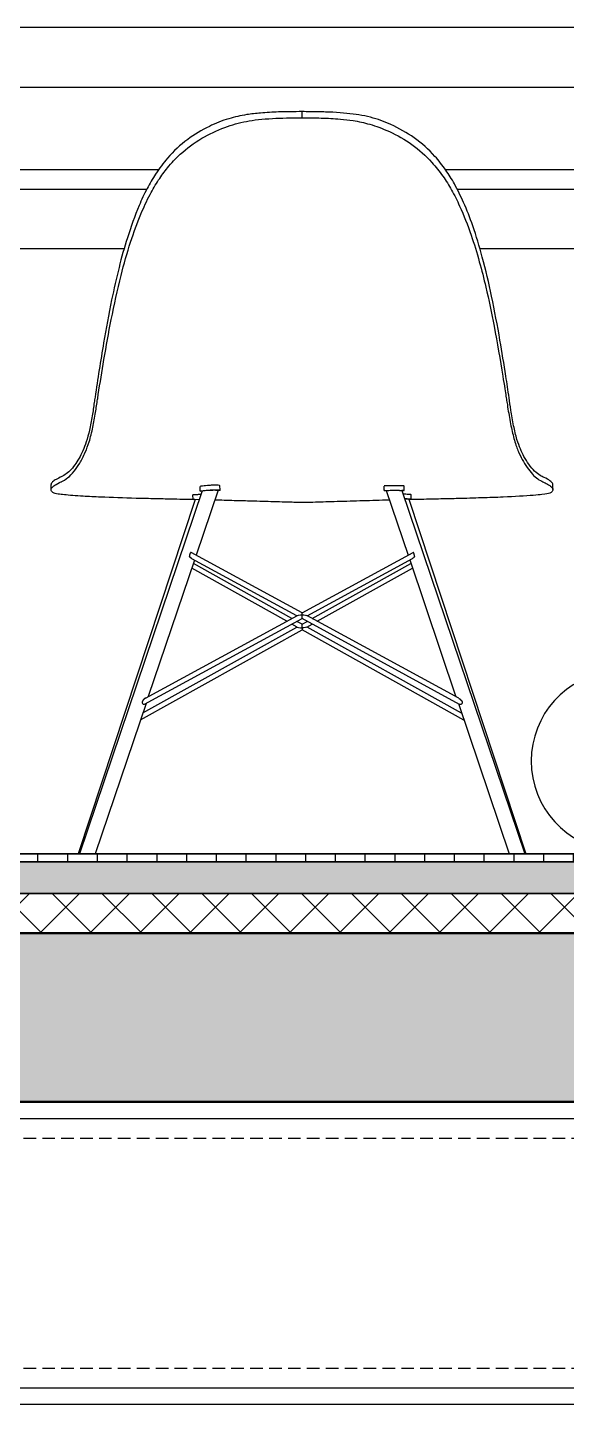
# Model space of a CAD drawing. Header units: millimetres. Extents: x 0 to 18896, y 0 to 22137.
# Drawn here: x 14232 to 14775, y 16255 to 17643 of the extents above; entities that cross this region are included whole.
import ezdxf

# ---------------------------------------------------------------- set-up
doc = ezdxf.new("R2010")
doc.units = ezdxf.units.MM
doc.linetypes.add('DASHED', pattern=[19.05, 12.7, -6.35])
for name, color, linetype in [('Background_0', 7, 'Continuous'), ('Boundary_Floor_ Ceramic Tiles', 7, 'Continuous'), ('Boundary_Insulation_ Extruded Polystyrene', 42, 'Continuous'), ('Boundary_Screed', 7, 'Continuous'), ('Fill_Concrete_ Reinforced', 85, 'Continuous'), ('Fill_Floor_ Ceramic Tiles', 251, 'Continuous'), ('Fill_Insulation_ Extruded Polystyrene', 42, 'Continuous'), ('Fill_Screed', 251, 'Continuous')]:
    doc.layers.add(name, color=color, linetype=linetype)
for name, color, linetype, lineweight in [('Background_Concrete_ Reinforced', 7, 'Continuous', 9), ('Background_Floor_ Ceramic Tiles', 7, 'Continuous', 9), ('Background_Insulation_ Extruded Polystyrene', 7, 'Continuous', 9), ('Background_Screed', 7, 'Continuous', 9), ('Boundary_Concrete_ Reinforced', 99, 'Continuous', 50)]:
    doc.layers.add(name, color=color, linetype=linetype, lineweight=lineweight)
doc.layers.add('BIM_ROOM_LINES', color=7, linetype='Continuous', plot=False)

# ---------------------------------------------------------------- blocks, each defined once
blk = doc.blocks.new('Section Plane (1)__section__MainBuilding.dwg__param__0%7Cnone', base_point=(21562.4, -14674.7))
at = {"layer": 'Fill_Concrete_ Reinforced', "extrusion": (4.08328e-31, -1.88221e-28, -1)}
h = blk.add_hatch(dxfattribs=at)
h.set_pattern_fill('CONCRETE1', color=256, scale=10, angle=15, style=0)
h.set_pattern_definition([(15, (-21562.4, -14674.7), (143.684, 248.8682), [25.4, -177.8]), (105, (-21562.4, -14674.7), (-248.8682, 143.684), [25.4, -177.8]), (150, (-21537.87, -14668.13), (-196.2761, -52.592), [35.921, -251.4472]), (15, (-21567.45, -14557.73), (143.684, 248.8682), [25.4, -177.8]), (60, (-21551.9, -14566.71), (-52.592, 196.2761), [17.9605, -269.4077]), (150, (-21551.9, -14566.71), (-196.2761, -52.592), [17.9605, -269.4077]), (15, (-21507, -14488.94), (143.684, 248.8682), [35.921, -167.279]), (60, (-21507, -14488.94), (-52.592, 196.2761), [25.4, -261.9682]), (150, (-21472.3, -14479.64), (-196.2761, -52.592), [25.4, -261.9682]), (105, (-21440.6, -14589.48), (-248.8682, 143.684), [25.4, -177.8]), (60, (-21440.61, -14589.48), (-52.592, 196.2761), [17.9605, -269.4077]), (150, (-21431.63, -14573.93), (-196.2761, -52.592), [17.9605, -269.4077]), (15, (-21551.01, -14619.07), (143.684, 248.8682), [12.7, -170.18]), (15, (-21416.95, -14530.55), (143.684, 248.8682), [12.7, -170.18]), (105, (-21484.86, -14522.45), (-248.8682, 143.684), [12.7, -170.18]), (150, (-21430.75, -14626.28), (-196.2761, -52.592), [17.9605, -269.4077]), (150, (-21552.77, -14514.35), (-196.2761, -52.592), [17.9605, -269.4077]), (60, (-21487.65, -14585.65), (-52.592, 196.2761), [17.9605, -269.4077]), (105, (-21501.5, -14632.1), (-248.8682, 143.684), [3.175, -200.025]), (105, (-21514.5, -14546.83), (-248.8682, 143.684), [3.175, -200.025]), (105, (-21431.53, -14488.44), (-248.8682, 143.684), [3.175, -200.025]), (105, (-21400.52, -14591.89), (-248.8682, 143.684), [3.175, -200.025])])
h.paths.add_polyline_path([(-21382.4, -1924.7), (-6434.4, -1924.7), (-6434.4, -1754.7), (-21242.4, -1754.7), (-21382.4, -1754.7)])
at = {"layer": 'Fill_Floor_ Ceramic Tiles', "extrusion": (-3.37819e-32, -4.48506e-26, -1)}
h = blk.add_hatch(dxfattribs=at)
h.set_pattern_fill('_USER', color=256, scale=30, angle=90, style=0, pattern_type=0)
h.set_pattern_definition([(90, (-21562.4, -14674.708), (-30, -1e-13), [])])
h.paths.add_polyline_path([(-6434.4, -1674.7), (-21242.4, -1674.7), (-21242.4, -1682.7), (-6434.4, -1682.7)])
at = {"layer": 'Fill_Insulation_ Extruded Polystyrene', "extrusion": (-3.37819e-32, -3.28422e-27, -1)}
h = blk.add_hatch(dxfattribs=at)
h.set_pattern_fill('INSULATION', color=256, scale=10, style=0)
h.set_pattern_definition([(45, (-21562.4, -14674.71), (-25.14472, 25.14472), []), (135, (-21562.4, -14674.71), (-25.14472, -25.14472), [])])
h.paths.add_polyline_path([(-6434.4, -1714.7), (-21242.4, -1714.7), (-21242.4, -1754.7), (-6434.4, -1754.7)])
at = {"layer": 'Fill_Screed', "extrusion": (-3.37819e-32, -2.71274e-27, -1)}
h = blk.add_hatch(dxfattribs=at)
h.set_pattern_fill('SCREED', color=256, scale=10, angle=15, style=0)
h.set_pattern_definition([(15, (-21562.4, -14674.71), (457.8203, 254.15265), [-63.5, 0, -190.5, 0]), (15, (-21564.04, -14668.57), (457.8203, 254.15265), [-25.4, 0, -88.9, 0, -45.72, 0, -190.5, 0]), (15, (-21565.69, -14662.44), (457.8203, 254.15265), [-12.7, 0, -63.5, 0, -63.5, 0, -139.7, 0, -45.72, 0]), (15, (-21567.33, -14656.31), (457.8203, 254.15265), [-45.72, 0, -203.2, 0]), (15, (-21568.97, -14650.17), (457.8203, 254.15265), [-152.4, 0, -152.4, 0]), (15, (-21570.62, -14644.04), (457.8203, 254.15265), [-215.9, 0]), (15, (-21572.26, -14637.91), (457.8203, 254.15265), [-63.5, 0, -279.4, 0]), (15, (-21573.9, -14631.77), (457.8203, 254.15265), [-88.9, 0, -50.8, 0]), (15, (-21575.55, -14625.64), (457.8203, 254.15265), [-127, 0]), (15, (-21578.84, -14613.37), (457.8203, 254.15265), [-17.78, 0, -190.5, 0, -114.3, 0]), (15, (-21580.48, -14607.24), (457.8203, 254.15265), [-25.4, 0, -2.54, 0, -63.5, 0]), (15, (-21582.12, -14601.1), (457.8203, 254.15265), [-12.7, 0, -165.1, 0, -190.5, 0]), (15, (-21583.77, -14594.97), (457.8203, 254.15265), [-127, 0]), (15, (-21585.41, -14588.84), (457.8203, 254.15265), [-63.5, 0, -266.7, 0]), (15, (-21588.7, -14576.57), (457.8203, 254.15265), [-304.8, 0]), (15, (-21590.34, -14570.44), (457.8203, 254.15265), [-63.5, 0, -5.08, 0, -88.9, 0]), (15, (-21591.98, -14564.3), (457.8203, 254.15265), [-17.78, 0, -127, 0, -50.8, 0, -88.9, 0, -101.6, 0]), (15, (-21593.63, -14558.17), (457.8203, 254.15265), [-38.1, 0, -50.8, 0, -127, 0, -5.08, 0, -63.5, 0]), (15, (-21595.27, -14552.04), (457.8203, 254.15265), [-127, 0])])
h.paths.add_polyline_path([(-6434.4, -1682.7), (-21242.4, -1682.7), (-21242.4, -1714.7), (-6434.4, -1714.7)])
at = {"linetype": 'DASHED'}
for p, q in [((17343, -932.7), (17343, -926.5)), ((14871.4, -1961.3), (20982.4, -1961.3)), ((14871.4, -2193.1), (20982.4, -2193.1))]:
    blk.add_line(p, q, dxfattribs=at)
blk.add_line((2834.4, -1674.7), (21730.4, -1674.7))
blk.add_line((2834.4, -1674.7), (21730.4, -1674.7))
at = {"layer": 'Background_0'}
for p, q in [((18059.3, -841.7), (16690.4, -841.7)), ((16690.4, -901.7), (19430.4, -901.7)), ((16687.4, -984.7), (17198.5, -984.7)), ((17487.4, -984.7), (17998.5, -984.7)), ((16699.5, -1004.7), (17186.4, -1004.7)), ((17499.5, -1004.7), (17986.4, -1004.7)), ((17163.6, -1064.7), (16722.4, -1064.7)), ((17963.6, -1064.7), (17522.4, -1064.7)), ((17089.9, -1307.5), (17089.9, -1302.5)), ((17240.4, -1308.9), (17240.2, -1304.5)), ((17260.3, -1308), (17260.1, -1303.4)), ((17425.8, -1308.4), (17425.8, -1303.9)), ((17445.8, -1308.4), (17445.8, -1303.9)), ((17596, -1307.5), (17596, -1302.5)), ((17235.1, -1317.3), (17117.2, -1674.7)), ((17242.3, -1308.8), (17118.5, -1674.7)), ((17233.1, -1317.4), (17232.9, -1312.9)), ((17233.1, -1317.4), (17239.5, -1317.1)), ((17235.1, -1317.3), (17235.1, -1317.3)), ((17258.4, -1308.2), (17236.2, -1373.7)), ((17427.9, -1308.5), (17450, -1373.6)), ((17443.7, -1308.4), (17567.6, -1674.7)), ((17450.8, -1317), (17568.7, -1674.7)), ((17452.9, -1316.9), (17452.9, -1312.4)), ((17343, -1431.8), (17231.2, -1371)), ((17343, -1431.8), (17455, -1370.9)), ((17234.6, -1378.5), (17188, -1516.1)), ((17327.5, -1440.2), (17231.8, -1386.8)), ((17337.7, -1434.7), (17232, -1377.2)), ((17332.7, -1437.4), (17233.4, -1382)), ((17348.2, -1434.7), (17454.2, -1377)), ((17353.2, -1437.4), (17452.7, -1381.9)), ((17358.4, -1440.2), (17454.4, -1386.7)), ((17451.6, -1378.4), (17498.2, -1516.3)), ((17184.3, -1523.8), (17343, -1437.5)), ((17185.1, -1517.7), (17338.3, -1434.4)), ((17338.2, -1446.1), (17332.7, -1443.1)), ((17343, -1443.1), (17337.9, -1440.3)), ((17343, -1434.7), (17343, -1433.8)), ((17501.9, -1524), (17343, -1437.5)), ((17343, -1443.1), (17348, -1440.3)), ((17343, -1445.7), (17343, -1443.1)), ((17501.1, -1517.8), (17347.7, -1434.4)), ((17347.8, -1446.1), (17353.2, -1443.1)), ((17180.1, -1539.6), (17343, -1448.8)), ((17182.4, -1532.6), (17337.8, -1446)), ((17343, -1446.7), (17343, -1445.7)), ((17343, -1446.7), (17343, -1448.8)), ((17506.2, -1539.8), (17343, -1448.8)), ((17503.8, -1532.7), (17348.1, -1446)), ((17185.7, -1523.1), (17134.4, -1674.7)), ((17500.6, -1523.2), (17551.8, -1674.7)), ((14871.4, -1941.4), (20982.4, -1941.4)), ((14871.4, -2213), (20982.4, -2213)), ((20982.4, -2229.7), (14871.4, -2229.7))]:
    blk.add_line(p, q, dxfattribs=at)
for centre, radius, start, end in [((17257.2, -1319.5), 16.4, 80.6382, 91.8221), ((17433.3, -1447.3, 0), 143.7, 89.0027, 92.9917), ((17664.7, -1581.1), 90.7, 100.7166, 79.2834), ((17183.6, -1521.9), 2.01, 195.6774, 242.7041), ((17183.6, -1522.3), 1.63, 236.4682, 296.1677)]:
    blk.add_arc(centre, radius, start, end, dxfattribs=at)
at = {"layer": 'Background_0', "extrusion": (0, 0, -1)}
for centre, radius, start, end in [((-17446.9, -1365.7), 13.5, 223.916, 237.2651), ((-17502.6, -1522.1), 1.99, 195.5709, 243.4486)]:
    blk.add_arc(centre, radius, start, end, dxfattribs=at)
at = {"layer": 'Background_0', "extrusion": (3.62361e-13, 1.61719e-14, -1)}
for start_param, end_param in [(0.002953, 3.141584), (5.674171, 6.283177), (6.283177, 6.286139), (3.144546, 3.804795), (3.141584, 3.144546)]:
    blk.add_ellipse((17250.4, -1308.5), major_axis=(-9.99, -0.45), ratio=0.069694, start_param=start_param, end_param=end_param, dxfattribs=at)
at = {"layer": 'Background_0', "extrusion": (0, 0, -1)}
for centre, major_axis, ratio, start_param, end_param in [((17250.4, -1308.5), (-8.01, -0.3), 0.068313, 0.024145, 0.668976), ((17250.4, -1308.5), (-8.01, -0.3), 0.068313, 0.668976, 2.309457), ((17250.4, -1308.5), (-8.01, -0.3), 0.068313, 8.592642, 9.449264), ((17442.9, -1316.9), (10, 0), 0.044485, 5.081654, 6.283185), ((17442.9, -1316.9), (10, 0), 0.044485, 0, 0.645933), ((17343, -1446), (-4.96, 0), 0.150863, 4.364201, 4.712389), ((17343, -1446), (-4.96, 0), 0.150863, 3.406298, 4.364201)]:
    blk.add_ellipse(centre, major_axis=major_axis, ratio=ratio, start_param=start_param, end_param=end_param, dxfattribs=at)
at = {"layer": 'Background_0', "extrusion": (-1.81899e-13, 3.61657e-19, -1)}
for start_param, end_param in [(6.283185, 7.853825), (5.617433, 6.283185), (1.570639, 3.141592), (3.141592, 3.790223)]:
    blk.add_ellipse((17435.8, -1308.4), major_axis=(-10, 0), ratio=0.02531, start_param=start_param, end_param=end_param, dxfattribs=at)
at = {"layer": 'Background_0', "extrusion": (1.90744e-15, 5.52166e-18, -1)}
for start_param, end_param in [(3.145516, 3.990811), (3.990811, 5.491922), (5.491922, 6.275773)]:
    blk.add_ellipse((17435.8, -1308.4), major_axis=(7.91, 0.02), ratio=0.025509, start_param=start_param, end_param=end_param, dxfattribs=at)
at = {"layer": 'Background_0', "extrusion": (-3.27026e-13, 1.6673e-15, -1)}
for start_param, end_param in [(5.191739, 5.433654), (5.433654, 6.267698)]:
    blk.add_ellipse((17442.9, -1316.9), major_axis=(7.91, -0.04), ratio=0.044833, start_param=start_param, end_param=end_param, dxfattribs=at)
at = {"layer": 'Background_0', "extrusion": (-3.67063e-13, 4.42831e-18, -1)}
for start_param, end_param in [(0.326861, 1.222532), (1.222532, 1.57072)]:
    blk.add_ellipse((17343, -1434.7), major_axis=(-4.96, 0), ratio=0.184074, start_param=start_param, end_param=end_param, dxfattribs=at)
at = {"layer": 'Background_0', "extrusion": (3.67063e-13, -4.42831e-18, -1)}
for start_param, end_param in [(4.712313, 5.0605), (5.0605, 5.956324)]:
    blk.add_ellipse((17343, -1434.7), major_axis=(4.96, 0), ratio=0.184074, start_param=start_param, end_param=end_param, dxfattribs=at)
at = {"layer": 'Background_0'}
for start_param, end_param in [(0.264708, 1.222609), (1.222609, 1.570796)]:
    blk.add_ellipse((17343, -1446), major_axis=(-4.96, 0), ratio=0.150863, start_param=start_param, end_param=end_param, dxfattribs=at)
for points, degree, knots in [([(17343, -926.5), (17335.1, -926.5), (17327.2, -926.6), (17313.2, -927), (17307.1, -927.4), (17296.5, -928.3), (17291.9, -928.8), (17281.1, -930.5), (17275.1, -931.8), (17265.7, -934.6), (17262.4, -935.7), (17255.9, -938.3), (17252.6, -939.8), (17241.8, -945.1), (17234.5, -949.5), (17220.2, -960.1), (17213.5, -966.4), (17203, -978.4), (17199.1, -983.7), (17192.3, -994.1), (17189.4, -999), (17183.9, -1009.6), (17181.2, -1015.3), (17174.3, -1031.6), (17170.4, -1042.6), (17163.8, -1063.6), (17161, -1073.5), (17155.8, -1094.3), (17153.3, -1105.3), (17148.1, -1130.6), (17145.4, -1145.2), (17139.9, -1177.6), (17137, -1196.1), (17134, -1216.1), (17133.8, -1218), (17132.8, -1224.3), (17132.2, -1228.8), (17130.6, -1238.1), (17129.7, -1243), (17127.7, -1251.8), (17126.6, -1255.7), (17124.4, -1262.7), (17123.3, -1265.5), (17120.8, -1271.1), (17119.5, -1273.6), (17116.7, -1278.4), (17115.3, -1280.6), (17112.2, -1284.8), (17110.6, -1286.8), (17107.3, -1290.1), (17105.7, -1291.4), (17102.3, -1293.7), (17100.6, -1294.4), (17097.2, -1296.1), (17095.5, -1297), (17092.7, -1298.7), (17091.6, -1299.6), (17090.2, -1301.1), (17089.9, -1301.8), (17089.9, -1302.5)], 3, [383.276474, 383.276474, 383.276474, 383.276474, 402.629116, 402.629116, 417.630739, 417.630739, 429.10082, 429.10082, 444.569207, 444.569207, 453.604736, 453.604736, 462.491732, 462.491732, 484.954589, 484.954589, 509.767044, 509.767044, 527.669428, 527.669428, 542.736363, 542.736363, 559.281878, 559.281878, 588.879086, 588.879086, 614.52004, 614.52004, 642.359306, 642.359306, 678.38647, 678.38647, 723.538373, 723.538373, 728.333133, 728.333133, 739.920419, 739.920419, 752.979127, 752.979127, 764.482615, 764.482615, 774.763256, 774.763256, 785.406674, 785.406674, 797.069569, 797.069569, 811.047364, 811.047364, 826.942014, 826.942014, 847.219667, 847.219667, 875.408378, 875.408378, 910.089673, 910.089673, 946.041088, 946.041088, 946.041088, 946.041088]), ([(17596, -1302.5), (17596, -1302.2), (17596, -1301.9), (17595.5, -1300.7), (17594.5, -1299.7), (17591.4, -1297.5), (17589.5, -1296.4), (17585.8, -1294.7), (17584.5, -1294.1), (17581.4, -1292.2), (17579.5, -1290.9), (17575.5, -1287), (17573.6, -1284.7), (17570, -1279.7), (17568.4, -1277.1), (17565.5, -1271.8), (17564.3, -1269.3), (17562, -1263.9), (17560.9, -1260.8), (17558.4, -1252.5), (17557.3, -1247.9), (17555.3, -1237.9), (17554.4, -1232.6), (17552.9, -1223.2), (17552.3, -1218.8), (17550.7, -1207.6), (17549.6, -1200.3), (17546.6, -1181), (17544.6, -1168.9), (17540, -1142.2), (17537.2, -1127.2), (17531.3, -1099.3), (17528.2, -1086.1), (17521.8, -1062.4), (17518.7, -1051.9), (17512.3, -1033.6), (17509.2, -1025.6), (17503, -1011.6), (17500, -1005.3), (17493.9, -994.5), (17491, -989.8), (17484.5, -980.5), (17480.9, -975.9), (17470.6, -964.6), (17463.7, -958.4), (17448.7, -947.7), (17440.9, -943.3), (17429.3, -938), (17426, -936.6), (17419.1, -934.2), (17415.6, -933.1), (17408.2, -931.2), (17404.3, -930.4), (17392.7, -928.5), (17384.2, -927.7), (17369.2, -926.9), (17364.2, -926.8), (17353.9, -926.6), (17348.4, -926.5), (17343, -926.5)], 3, [0, 0, 0, 0, 30.116211, 30.116211, 116.24463, 116.24463, 184.619729, 184.619729, 215.204831, 215.204831, 251.953263, 251.953263, 283.369053, 283.369053, 308.280381, 308.280381, 327.664931, 327.664931, 345.605116, 345.605116, 365.132319, 365.132319, 385.949243, 385.949243, 401.851433, 401.851433, 431.599681, 431.599681, 480.272942, 480.272942, 540.623816, 540.623816, 595.255091, 595.255091, 640.108982, 640.108982, 674.83996, 674.83996, 704.490557, 704.490557, 727.943276, 727.943276, 753.428344, 753.428344, 793.957, 793.957, 832.069956, 832.069956, 846.964115, 846.964115, 861.735705, 861.735705, 877.575022, 877.575022, 907.980435, 907.980435, 922.757199, 922.757199, 939.087915, 939.087915, 939.087915, 939.087915]), ([(17089.9, -1307.5), (17089.9, -1307.3), (17090, -1307), (17090.3, -1305.9), (17091.2, -1304.9), (17094.1, -1302.8), (17095.9, -1301.7), (17099, -1300.2), (17099.5, -1300), (17100.2, -1299.7), (17100.2, -1299.6), (17100.4, -1299.5), (17100.6, -1299.5), (17102.5, -1298.5), (17104.6, -1297.4), (17108.9, -1293.8), (17111, -1291.7), (17115, -1286.7), (17116.9, -1284), (17120.8, -1277.6), (17122.7, -1274), (17125.9, -1266.6), (17127.2, -1263.2), (17129.8, -1254.7), (17131, -1249.7), (17133.1, -1239.7), (17134, -1234.7), (17135.5, -1225.2), (17136.2, -1220.6), (17137, -1215.3), (17137.2, -1214), (17137.5, -1212.5), (17137.5, -1212.1), (17139.4, -1200.1), (17141.3, -1188.2), (17145.6, -1163.1), (17148, -1149.4), (17153.6, -1121.2), (17156.8, -1106.2), (17163.4, -1080.2), (17166.6, -1068.9), (17173.3, -1048.4), (17176.7, -1038.9), (17183.3, -1023.1), (17186.4, -1016.4), (17192.4, -1005), (17195.3, -1000.1), (17201.2, -991.1), (17204.2, -987), (17211.3, -978.3), (17215.6, -973.7), (17226.9, -963.4), (17234.1, -958), (17249.3, -949), (17257, -945.4), (17268.6, -941.1), (17272.2, -939.9), (17279.5, -937.9), (17283.2, -937), (17294.5, -934.9), (17303, -933.9), (17317.8, -933.1), (17322.5, -932.9), (17332.5, -932.7), (17337.7, -932.7), (17343, -932.7)], 3, [0, 0, 0, 0, 16.774971, 16.774971, 78.782286, 78.782286, 129.035123, 129.035123, 139.52557, 139.52557, 140.802083, 140.802083, 143.146292, 143.146292, 175.510169, 175.510169, 202.074531, 202.074531, 223.753634, 223.753634, 245.593825, 245.593825, 262.461404, 262.461404, 283.362263, 283.362263, 302.915278, 302.915278, 320.195287, 320.195287, 325.39416, 325.39416, 326.720673, 326.720673, 375.039401, 375.039401, 430.312959, 430.312959, 491.824223, 491.824223, 539.65434, 539.65434, 581.064169, 581.064169, 611.255714, 611.255714, 635.153464, 635.153464, 656.499014, 656.499014, 683.150826, 683.150826, 721.179013, 721.179013, 756.455978, 756.455978, 771.557062, 771.557062, 786.801083, 786.801083, 817.142405, 817.142405, 831.261399, 831.261399, 847.018802, 847.018802, 847.018802, 847.018802]), ([(17343, -932.7), (17349.4, -932.7), (17355.9, -932.7), (17368.8, -933.1), (17375.2, -933.4), (17385.9, -934.4), (17390.2, -934.9), (17400.2, -936.4), (17405.7, -937.6), (17414.4, -940.1), (17417.5, -941.1), (17424.1, -943.6), (17427.6, -945), (17439, -950.2), (17446.6, -954.6), (17461, -964.9), (17467.7, -970.9), (17477.9, -982), (17481.6, -986.7), (17488.1, -996), (17491, -1000.7), (17496.6, -1010.7), (17499.3, -1016.1), (17506.1, -1031), (17510, -1040.9), (17516.5, -1059.7), (17519.2, -1068.7), (17524.1, -1086.2), (17526.3, -1094.7), (17531.3, -1116.3), (17534.1, -1129.6), (17539.8, -1159.4), (17542.7, -1176.6), (17546.1, -1197.5), (17546.8, -1201.7), (17548.3, -1211.4), (17549, -1215.8), (17549.5, -1219.3), (17549.6, -1219.6), (17550.1, -1222.8), (17550.5, -1225.6), (17551.9, -1234.1), (17552.9, -1239.8), (17555.1, -1250.1), (17556.2, -1254.8), (17559, -1264), (17560.4, -1267.5), (17564.5, -1276.7), (17567.8, -1282.3), (17573, -1289.4), (17574.8, -1291.4), (17578.4, -1295.1), (17580.2, -1296.4), (17583.8, -1298.8), (17585.5, -1299.5), (17587.8, -1300.6), (17588.6, -1301), (17590.1, -1301.8), (17590.9, -1302.3), (17593.2, -1303.7), (17594.3, -1304.5), (17595.7, -1306.1), (17596, -1306.8), (17596, -1307.5)], 3, [282.727947, 282.727947, 282.727947, 282.727947, 289.110232, 289.110232, 295.496609, 295.496609, 299.779464, 299.779464, 305.656383, 305.656383, 309.095157, 309.095157, 313.087359, 313.087359, 322.415361, 322.415361, 332.352268, 332.352268, 338.870701, 338.870701, 344.816047, 344.816047, 351.33388, 351.33388, 362.315717, 362.315717, 371.960338, 371.960338, 380.973461, 380.973461, 394.603538, 394.603538, 411.811947, 411.811947, 416.202592, 416.202592, 421.800343, 421.800343, 422.344421, 422.344421, 427.617923, 427.617923, 438.108434, 438.108434, 447.500739, 447.500739, 457.742354, 457.742354, 480.20574, 480.20574, 492.48786, 492.48786, 506.484442, 506.484442, 523.905721, 523.905721, 533.652194, 533.652194, 545.585828, 545.585828, 574.876677, 574.876677, 605.095063, 605.095063, 605.095063, 605.095063]), ([(17256.7, -1303.1), (17256.2, -1303.1), (17255.7, -1303.1), (17254, -1303.1), (17252.7, -1303.1), (17250.1, -1303.2), (17248.8, -1303.3), (17246.4, -1303.5), (17245.2, -1303.6), (17243.1, -1303.8), (17242.2, -1303.9), (17241, -1304.1), (17240.6, -1304.2), (17240.2, -1304.4), (17240.2, -1304.4), (17240.2, -1304.5)], 3, [40.11391, 40.11391, 40.11391, 40.11391, 41.984192, 41.984192, 45.995002, 45.995002, 49.873612, 49.873612, 53.644687, 53.644687, 57.625492, 57.625492, 60.91708, 60.91708, 63.001634, 63.001634, 63.001634, 63.001634]), ([(17259.9, -1303.3), (17259.9, -1303.3), (17259.9, -1303.3), (17260, -1303.3), (17260, -1303.3), (17260.1, -1303.4), (17260.1, -1303.4), (17260.1, -1303.4), (17260.1, -1303.4), (17260.1, -1303.4)], 5, [56.004519, 56.004519, 56.004519, 56.004519, 56.004519, 56.004519, 56.714878, 56.714878, 56.714878, 56.714878, 58.30743, 58.30743, 58.30743, 58.30743, 58.30743, 58.30743]), ([(17445.8, -1303.9), (17445.8, -1303.8), (17445.7, -1303.8), (17445.2, -1303.8), (17444.6, -1303.8), (17443.1, -1303.7), (17442.1, -1303.7), (17440, -1303.7), (17439, -1303.7), (17437.2, -1303.7), (17436.5, -1303.7), (17435.8, -1303.7)], 3, [40.11391, 40.11391, 40.11391, 40.11391, 42.74035, 42.74035, 46.511424, 46.511424, 50.49223, 50.49223, 53.783817, 53.783817, 55.868372, 55.868372, 55.868372, 55.868372]), ([(17235, -1317.6), (17226.8, -1317.5), (17218.7, -1317.3), (17205.6, -1317), (17200.6, -1316.9), (17188.9, -1316.6), (17182.3, -1316.5), (17163.2, -1316), (17151.2, -1315.5), (17133.8, -1314.8), (17127.8, -1314.5), (17114.9, -1313.7), (17108.2, -1313.2), (17101, -1312.5), (17098.9, -1312.3), (17094.7, -1311.5), (17093.3, -1311.1), (17091.8, -1310.4), (17091.4, -1310.1), (17090.8, -1309.5), (17090.6, -1309.2), (17090.1, -1308.5), (17089.9, -1308), (17089.9, -1307.5)], 3, [847.018802, 847.018802, 847.018802, 847.018802, 883.445264, 883.445264, 906.370675, 906.370675, 936.799202, 936.799202, 996.241044, 996.241044, 1029.617829, 1029.617829, 1075.984772, 1075.984772, 1098.408297, 1098.408297, 1128.450648, 1128.450648, 1155.239938, 1155.239938, 1175.292592, 1175.292592, 1214.211182, 1214.211182, 1214.211182, 1214.211182]), ([(17241.1, -1312.4), (17240.3, -1312.5), (17239.1, -1312.5), (17237.6, -1312.6), (17236.4, -1312.7), (17234.9, -1312.8), (17233.7, -1312.8), (17232.9, -1312.9)], 3, [26.174862, 26.174862, 26.174862, 26.174862, 30.157447, 32.14874, 34.140032, 36.131325, 40.11391, 40.11391, 40.11391, 40.11391]), ([(17343, -1320.5), (17341.1, -1320.5), (17339.2, -1320.5), (17335.6, -1320.4), (17333.6, -1320.3), (17327.8, -1320.2), (17324, -1320.1), (17312.6, -1319.7), (17305, -1319.5), (17292.4, -1319.1), (17287.3, -1319), (17275.5, -1318.7), (17268.8, -1318.5), (17259.7, -1318.2), (17257.4, -1318.2), (17255, -1318.1)], 3, [1243.644907, 1243.644907, 1243.644907, 1243.644907, 1253.980061, 1253.980061, 1262.923837, 1262.923837, 1279.470871, 1279.470871, 1312.458797, 1312.458797, 1334.464031, 1334.464031, 1363.946137, 1363.946137, 1373.961232, 1373.961232, 1373.961232, 1373.961232]), ([(17431.2, -1318.1), (17428.8, -1318.2), (17426.4, -1318.2), (17415.4, -1318.5), (17406.7, -1318.8), (17389.4, -1319.3), (17380.7, -1319.5), (17365.1, -1320), (17358.2, -1320.2), (17347.9, -1320.5), (17345.4, -1320.5), (17343, -1320.5)], 3, [0, 0, 0, 0, 4.827805, 4.827805, 22.888659, 22.888659, 40.965372, 40.965372, 55.29218, 55.29218, 62.635253, 62.635253, 62.635253, 62.635253]), ([(17444.9, -1311.9), (17445.8, -1311.9), (17446.7, -1311.9), (17448.6, -1311.9), (17449.6, -1312), (17450.4, -1312)], 3, [0, 0, 0, 0, 2.820209, 2.820209, 6.556742, 6.556742, 6.556742, 6.556742]), ([(17450.4, -1312), (17450.8, -1312), (17451.2, -1312.1), (17452.2, -1312.2), (17452.6, -1312.2), (17452.8, -1312.3), (17452.9, -1312.3), (17452.9, -1312.4)], 3, [55.866795, 55.866795, 55.866795, 55.866795, 57.737077, 57.737077, 61.747887, 61.747887, 63.001634, 63.001634, 63.001634, 63.001634]), ([(17596, -1307.5), (17596, -1307.9), (17595.9, -1308.3), (17595.4, -1309.2), (17595, -1309.6), (17594.6, -1310), (17594.4, -1310.2), (17593.9, -1310.6), (17593.4, -1310.8), (17591.3, -1311.5), (17589, -1312), (17582.8, -1312.8), (17580, -1313), (17568, -1313.9), (17557.3, -1314.5), (17538.8, -1315.4), (17531.5, -1315.6), (17516.2, -1316.1), (17508.3, -1316.3), (17495.3, -1316.7), (17490.3, -1316.8), (17478.8, -1317), (17472.4, -1317.2), (17460.9, -1317.4), (17456, -1317.5), (17451, -1317.6)], 3, [76.426732, 76.426732, 76.426732, 76.426732, 96.329596, 96.329596, 116.925232, 116.925232, 125.375261, 125.375261, 140.70779, 140.70779, 168.910009, 168.910009, 182.887132, 182.887132, 212.029788, 212.029788, 229.632448, 229.632448, 247.330886, 247.330886, 258.273485, 258.273485, 272.133361, 272.133361, 282.727947, 282.727947, 282.727947, 282.727947]), ([(17229.7, -1373.1), (17229.7, -1373.2), (17229.7, -1373.2), (17229.7, -1373.4), (17229.6, -1373.5), (17229.6, -1373.9), (17229.5, -1374), (17229.5, -1374.3), (17229.5, -1374.5), (17229.4, -1374.7), (17229.4, -1374.9), (17229.4, -1375)], 3, [12.592736, 12.592736, 12.592736, 12.592736, 12.666663, 12.666663, 13.153149, 13.153149, 13.639635, 13.639635, 14.116646, 14.116646, 14.584238, 14.584238, 14.584238, 14.584238]), ([(17230, -1372.3), (17229.9, -1372.4), (17229.9, -1372.6), (17229.8, -1372.9), (17229.8, -1373), (17229.7, -1373.1)], 3, [14.5842378, 14.5842378, 14.5842378, 14.5842378, 15.0707239, 15.0707239, 15.4832834, 15.4832834, 15.4832834, 15.4832834]), ([(17230.8, -1370.8), (17230.8, -1370.8), (17230.8, -1370.8), (17230.7, -1370.9), (17230.6, -1370.9), (17230.6, -1371), (17230.5, -1371.1), (17230.4, -1371.3), (17230.4, -1371.4), (17230.2, -1371.6), (17230.2, -1371.7), (17230.1, -1372), (17230, -1372.1), (17230, -1372.3)], 3, [0, 0, 0, 0, 0.458477, 0.458477, 0.931838, 0.931838, 1.408559, 1.408559, 1.88528, 1.88528, 2.362001, 2.362001, 2.838722, 2.838722, 2.838722, 2.838722]), ([(17230.8, -1370.8), (17230.8, -1370.8), (17230.8, -1370.8), (17230.8, -1370.8), (17230.9, -1370.8), (17230.9, -1370.9), (17231, -1370.9), (17231, -1370.9), (17231.1, -1371), (17231.2, -1371)], 5, [6.4943908, 6.4943908, 6.4943908, 6.4943908, 6.4943908, 6.4943908, 6.5688461, 6.5688461, 6.5688461, 6.5688461, 6.8796825, 6.8796825, 6.8796825, 6.8796825, 6.8796825, 6.8796825]), ([(17456, -1372.3), (17455.9, -1372.1), (17455.9, -1372), (17455.8, -1371.7), (17455.7, -1371.6), (17455.6, -1371.4), (17455.5, -1371.3), (17455.4, -1371.1), (17455.4, -1371), (17455.3, -1370.9), (17455.3, -1370.9), (17455.2, -1370.8), (17455.2, -1370.8), (17455.1, -1370.8), (17455.1, -1370.8), (17455.1, -1370.8)], 3, [0, 0, 0, 0, 0.476721, 0.476721, 0.953442, 0.953442, 1.430163, 1.430163, 1.906884, 1.906884, 2.380245, 2.380245, 2.853606, 2.853606, 2.928533, 2.928533, 2.928533, 2.928533]), ([(17456.2, -1373.1), (17456.2, -1373), (17456.1, -1372.9), (17456.1, -1372.6), (17456, -1372.4), (17456, -1372.3)], 3, [14.5842378, 14.5842378, 14.5842378, 14.5842378, 14.9967974, 14.9967974, 15.4832834, 15.4832834, 15.4832834, 15.4832834]), ([(17456.6, -1375.1), (17456.6, -1375), (17456.6, -1375), (17456.5, -1374.9), (17456.5, -1374.7), (17456.5, -1374.5), (17456.4, -1374.3), (17456.4, -1374), (17456.4, -1373.9), (17456.3, -1373.5), (17456.3, -1373.4), (17456.2, -1373.2), (17456.2, -1373.2), (17456.2, -1373.1)], 3, [12.502432, 12.502432, 12.502432, 12.502432, 12.583317, 12.583317, 13.060328, 13.060328, 13.537339, 13.537339, 14.023825, 14.023825, 14.510311, 14.510311, 14.584238, 14.584238, 14.584238, 14.584238]), ([(17232, -1377.2), (17232, -1377.1), (17231.9, -1377.1), (17231.9, -1377.1), (17231.8, -1377), (17231.6, -1376.9), (17231.5, -1376.8), (17231.4, -1376.7), (17230.9, -1376.4), (17230.6, -1376.1), (17230.2, -1375.7), (17229.8, -1375.4), (17229.4, -1375), (17229.4, -1375), (17229.4, -1375), (17229.4, -1375), (17229.4, -1375)], 5, [-6.629642, -6.629642, -6.629642, -6.629642, -6.629642, -6.629642, -6.450575, -6.450575, -6.450575, -5.644434, -5.644434, -5.644434, -5.644434, -3.249881, -3.249881, -3.249881, -3.249881, -3.172421, -3.172421, -3.172421, -3.172421, -3.172421, -3.172421]), ([(17343, -1433.8), (17343, -1433.6), (17343, -1433.3), (17343, -1432.9), (17343, -1432.7), (17343, -1432.4), (17343, -1432.1), (17343, -1432), (17343, -1431.9), (17343, -1431.9), (17343, -1431.8), (17343, -1431.8)], 3, [-1.244489, -1.244489, -1.244489, -1.244489, -0.889945, -0.712673, -0.535402, -0.35813, -0.180858, -0.092222, -0.047904, -0.025745, -0.003586, -0.003586, -0.003586, -0.003586]), ([(17343, -1437.5), (17343, -1437.5), (17343, -1437.5), (17343, -1437.5), (17343, -1437.4), (17343, -1437.3), (17343, -1437.1), (17343, -1436.7), (17343, -1436.3), (17343, -1435.9), (17343, -1435.4), (17343, -1435), (17343, -1434.7)], 3, [1.592677, 1.592677, 1.592677, 1.592677, 1.606537, 1.620398, 1.648118, 1.703559, 1.814441, 2.036205, 2.257969, 2.479732, 2.701496, 3.145024, 3.145024, 3.145024, 3.145024]), ([(17184.6, -1518), (17184.5, -1518.1), (17184.3, -1518.2), (17184.1, -1518.4), (17183.9, -1518.5), (17183.6, -1518.9), (17183.3, -1519.1), (17183.1, -1519.4), (17182.9, -1519.6), (17182.4, -1520.2), (17182.2, -1520.4), (17182.1, -1520.7), (17181.9, -1521), (17181.8, -1521.5), (17181.7, -1521.6), (17181.7, -1521.7), (17181.7, -1521.8), (17181.7, -1522), (17181.7, -1522.1), (17181.7, -1522.2), (17181.7, -1522.4), (17181.7, -1522.5)], 5, [6.555185, 6.555185, 6.555185, 6.555185, 6.555185, 6.555185, 7.908358, 7.908358, 7.908358, 7.908358, 9.750859, 9.750859, 9.750859, 9.750859, 11.59336, 11.59336, 11.59336, 11.59336, 12.150864, 12.150864, 12.150864, 12.150864, 12.672144, 12.672144, 12.672144, 12.672144, 12.672144, 12.672144]), ([(17185.1, -1517.7), (17185.1, -1517.7), (17185, -1517.7), (17185, -1517.8), (17184.9, -1517.8), (17184.8, -1517.9), (17184.8, -1517.9), (17184.7, -1517.9), (17184.7, -1517.9), (17184.6, -1518)], 5, [5.8415829, 5.8415829, 5.8415829, 5.8415829, 5.8415829, 5.8415829, 6.2220825, 6.2220825, 6.2220825, 6.2220825, 6.5551846, 6.5551846, 6.5551846, 6.5551846, 6.5551846, 6.5551846]), ([(17501.1, -1517.8), (17501.2, -1517.9), (17501.2, -1517.9), (17501.3, -1517.9), (17501.3, -1518), (17501.4, -1518), (17501.4, -1518), (17501.5, -1518.1), (17501.5, -1518.1), (17501.6, -1518.1)], 5, [14.8211118, 14.8211118, 14.8211118, 14.8211118, 14.8211118, 14.8211118, 15.2018276, 15.2018276, 15.2018276, 15.2018276, 15.5179288, 15.5179288, 15.5179288, 15.5179288, 15.5179288, 15.5179288]), ([(17501.6, -1518.1), (17501.8, -1518.3), (17501.9, -1518.4), (17502.1, -1518.5), (17502.3, -1518.7), (17502.7, -1519.1), (17502.9, -1519.3), (17503.1, -1519.5), (17503.4, -1519.8), (17503.8, -1520.3), (17504, -1520.6), (17504.2, -1520.9), (17504.3, -1521.2), (17504.5, -1521.6), (17504.5, -1521.7), (17504.5, -1521.9), (17504.6, -1522), (17504.6, -1522.2), (17504.6, -1522.3), (17504.6, -1522.4), (17504.6, -1522.5), (17504.5, -1522.6)], 5, [8.680805, 8.680805, 8.680805, 8.680805, 8.680805, 8.680805, 10.053351, 10.053351, 10.053351, 10.053351, 11.898103, 11.898103, 11.898103, 11.898103, 13.742856, 13.742856, 13.742856, 13.742856, 14.29955, 14.29955, 14.29955, 14.29955, 14.821112, 14.821112, 14.821112, 14.821112, 14.821112, 14.821112]), ([(17503.5, -1523.9), (17503.5, -1523.9), (17503.4, -1523.9), (17503.4, -1523.9), (17503.2, -1524), (17503, -1524.1), (17502.8, -1524.1), (17502.6, -1524.1), (17502.4, -1524.1), (17502.3, -1524.1), (17502.1, -1524.1), (17502, -1524), (17501.9, -1524)], 5, [4.251788, 4.251788, 4.251788, 4.251788, 4.251788, 4.251788, 4.56816, 4.56816, 4.56816, 5.774236, 5.774236, 5.774236, 5.774236, 6.901234, 6.901234, 6.901234, 6.901234, 6.901234, 6.901234])]:
    blk.add_open_spline(points, degree=degree, knots=knots, dxfattribs=at)
for points, degree in [([(17240.2, -1304.5), (17240.2, -1304.5), (17240.2, -1304.5), (17240.2, -1304.5)], 3), ([(17455, -1370.9), (17455, -1370.9), (17455.1, -1370.8), (17455.1, -1370.8), (17455.1, -1370.8), (17455.1, -1370.8)], 5)]:
    blk.add_open_spline(points, degree=degree, dxfattribs=at)
at = {"layer": 'Background_Concrete_ Reinforced'}
for p, q in [((21242.4, -1754.7), (6434.4, -1754.7)), ((6434.4, -1924.7), (21382.4, -1924.7))]:
    blk.add_line(p, q, dxfattribs=at)
at = {"layer": 'Background_Floor_ Ceramic Tiles'}
for p, q in [((21242.4, -1674.7), (6434.4, -1674.7)), ((6434.4, -1682.7), (21242.4, -1682.7))]:
    blk.add_line(p, q, dxfattribs=at)
at = {"layer": 'Background_Insulation_ Extruded Polystyrene'}
for p, q in [((21242.4, -1714.7), (6434.4, -1714.7)), ((6434.4, -1754.7), (21242.4, -1754.7))]:
    blk.add_line(p, q, dxfattribs=at)
at = {"layer": 'Background_Screed'}
for p, q in [((21242.4, -1682.7), (6434.4, -1682.7)), ((6434.4, -1714.7), (21242.4, -1714.7))]:
    blk.add_line(p, q, dxfattribs=at)
at = {"layer": 'BIM_ROOM_LINES'}
for p, q in [((21230.4, -1674.7), (8512.4, -1674.7)), ((8512.4, -1924.7), (21230.4, -1924.7))]:
    blk.add_line(p, q, dxfattribs=at)
at = {"layer": 'Boundary_Concrete_ Reinforced', "extrusion": (0, 1, 0)}
for p, q in [((6434.4, -1754.7), (21242.4, -1754.7)), ((21382.4, -1924.7), (6434.4, -1924.7))]:
    blk.add_line(p, q, dxfattribs=at)
at = {"layer": 'Boundary_Floor_ Ceramic Tiles', "extrusion": (0, 1, 0)}
for p, q in [((6434.4, -1674.7), (21242.4, -1674.7)), ((21242.4, -1682.7), (6434.4, -1682.7))]:
    blk.add_line(p, q, dxfattribs=at)
at = {"layer": 'Boundary_Insulation_ Extruded Polystyrene', "extrusion": (0, 1, 0)}
for p, q in [((6434.4, -1714.7), (21242.4, -1714.7)), ((21242.4, -1754.7), (6434.4, -1754.7))]:
    blk.add_line(p, q, dxfattribs=at)
at = {"layer": 'Boundary_Screed', "extrusion": (0, 1, 0)}
for p, q in [((6434.4, -1682.7), (21242.4, -1682.7)), ((21242.4, -1714.7), (6434.4, -1714.7))]:
    blk.add_line(p, q, dxfattribs=at)

msp = doc.modelspace()

# ---------------------------------------------------------------- block references
msp.add_blockref('Section Plane (1)__section__MainBuilding.dwg__param__0%7Cnone', (18728, 3810))

doc.saveas('drawing.dxf')
